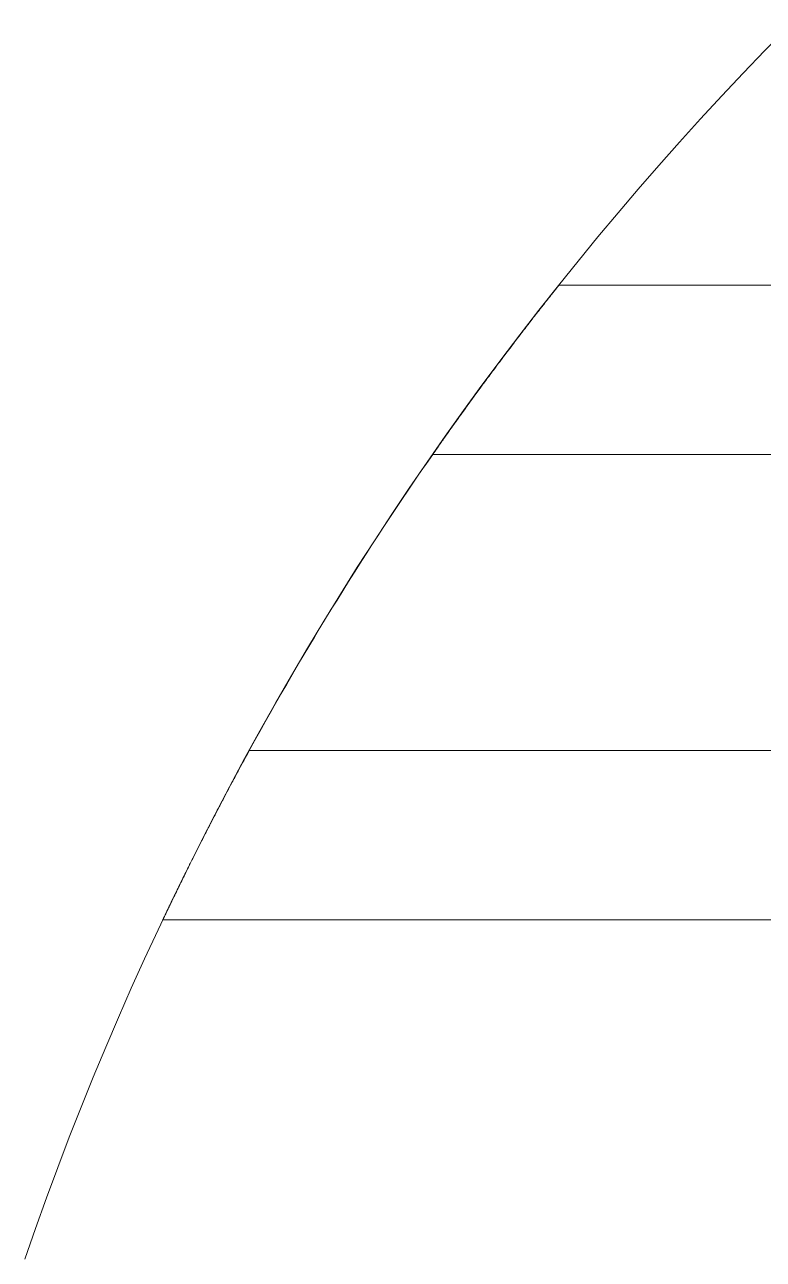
# Paper-space layout 'Presentación1' of a CAD drawing. Header units: millimetres. Extents: x 455 to 9071, y 15 to 4053.
# Drawn here: x 775.39 to 781.21, y 173.71 to 183.44 of the extents above; entities that cross this region are included whole.
import ezdxf

# ---------------------------------------------------------------- set-up
doc = ezdxf.new("R2010")
doc.units = ezdxf.units.MM
doc.layers.get('0').update_dxf_attribs({"color": 1})

psp = doc.layouts.new('Presentación1')

# ---------------------------------------------------------------- linework, layer by layer
at = {"linetype": 'Continuous', "lineweight": 15}
for p, q in [((779.5979, 181.3867, -2037.0694), (785.8068, 181.3867, -2037.0694)), ((778.6038, 180.0533, -2037.0694), (784.7563, 180.0533, -2037.0694)), ((777.1579, 177.72, -2037.0694), (783.3373, 177.72, -2037.0694)), ((776.4771, 176.3867, -2037.0694), (782.7228, 176.3867, -2037.0694))]:
    psp.add_line(p, q, dxfattribs=at)
for start, end in [(18.92464, 161.07536), (18.92464, 161.07536), (145.1501, 151.28066), (145.1501, 151.28066), (145.1501, 151.28066), (145.1501, 151.28066), (145.1501, 151.28066), (145.1501, 151.28066), (145.1501, 151.28066), (145.1501, 151.28066), (145.1501, 151.28066), (145.1501, 151.28066), (145.1501, 151.28066), (145.1501, 151.28066), (145.1501, 151.28066), (145.1501, 151.28066)]:
    psp.add_arc((799.6672, 165.3867, -2037.0694), 25.6667, start, end, dxfattribs=at)
for points, knots in [([(779.5979, 181.3867, -2037.0694), (779.5978, 181.3866, -2037.0694), (779.5977, 181.3865, -2037.0694), (779.5953, 181.3835, -2037.0694), (779.5873, 181.3734, -2037.0694), (779.5745, 181.3573, -2037.0694), (779.5571, 181.3354, -2037.0694), (779.5357, 181.3084, -2037.0694), (779.5106, 181.2766, -2037.0694), (779.4817, 181.2399, -2037.0694), (779.4481, 181.1971, -2037.0694), (779.41, 181.1482, -2037.0694), (779.3671, 181.0929, -2037.0694), (779.321, 181.0331, -2037.0694), (779.2691, 180.9654, -2037.0694), (779.2115, 180.8898, -2037.0694), (779.148, 180.8056, -2037.0694), (779.0819, 180.7173, -2037.0694), (779.0186, 180.6319, -2037.0694), (778.9592, 180.551, -2037.0694), (778.9041, 180.4756, -2037.0694), (778.8482, 180.3983, -2037.0694), (778.7915, 180.3193, -2037.0694), (778.7342, 180.2389, -2037.0694), (778.6715, 180.1503, -2037.0694), (778.6281, 180.0882, -2037.0694), (778.6038, 180.0533, -2037.0694)], [0, 0, 0, 0, 0.006837, 0.044663, 0.082491, 0.121433, 0.160377, 0.198131, 0.235888, 0.274501, 0.313117, 0.355982, 0.398851, 0.44258, 0.486313, 0.537952, 0.589595, 0.642278, 0.694963, 0.736293, 0.777651, 0.818983, 0.861272, 0.903588, 0.945878, 1, 1, 1, 1]), ([(778.6038, 180.0533, -2037.0694), (778.6218, 180.0792, -2037.0694), (778.6579, 180.1309, -2037.0694), (778.7124, 180.2082, -2037.0694), (778.7671, 180.2853, -2037.0694), (778.8246, 180.3655, -2037.0694), (778.8844, 180.4485, -2037.0694), (778.9464, 180.5336, -2037.0694), (779.0082, 180.6179, -2037.0694), (779.0697, 180.7009, -2037.0694), (779.1305, 180.7823, -2037.0694), (779.1845, 180.854, -2037.0694), (779.2317, 180.9163, -2037.0694), (779.2726, 180.97, -2037.0694), (779.3125, 181.0221, -2037.0694), (779.3511, 181.0722, -2037.0694), (779.3881, 181.12, -2037.0694), (779.4251, 181.1676, -2037.0694), (779.4614, 181.214, -2037.0694), (779.4923, 181.2534, -2037.0694), (779.5168, 181.2844, -2037.0694), (779.5358, 181.3085, -2037.0694), (779.5548, 181.3325, -2037.0694), (779.5724, 181.3547, -2037.0694), (779.5852, 181.3708, -2037.0694), (779.5929, 181.3804, -2037.0694), (779.5971, 181.3857, -2037.0694), (779.5976, 181.3863, -2037.0694), (779.5979, 181.3867, -2037.0694)], [0, 0, 0, 0, 0.0401309, 0.0802623, 0.1207625, 0.1612629, 0.2076408, 0.2540545, 0.3004297, 0.3482689, 0.3961517, 0.4439847, 0.4791618, 0.5143586, 0.5495327, 0.58563, 0.621756, 0.6578481, 0.7007392, 0.7436268, 0.7729887, 0.8023749, 0.8317346, 0.8730798, 0.9144235, 0.9429397, 0.9714842, 1, 1, 1, 1]), ([(779.5979, 181.3867, -2037.0694), (779.5978, 181.3866, -2037.0694), (779.5977, 181.3865, -2037.0694), (779.5953, 181.3835, -2037.0694), (779.5873, 181.3734, -2037.0694), (779.5745, 181.3573, -2037.0694), (779.5571, 181.3354, -2037.0694), (779.5357, 181.3084, -2037.0694), (779.5106, 181.2766, -2037.0694), (779.4817, 181.2399, -2037.0694), (779.4481, 181.1971, -2037.0694), (779.41, 181.1482, -2037.0694), (779.3671, 181.0929, -2037.0694), (779.321, 181.0331, -2037.0694), (779.2691, 180.9654, -2037.0694), (779.2115, 180.8898, -2037.0694), (779.148, 180.8056, -2037.0694), (779.0819, 180.7173, -2037.0694), (779.0186, 180.6319, -2037.0694), (778.9592, 180.551, -2037.0694), (778.9041, 180.4756, -2037.0694), (778.8482, 180.3983, -2037.0694), (778.7915, 180.3193, -2037.0694), (778.7342, 180.2389, -2037.0694), (778.6715, 180.1503, -2037.0694), (778.6281, 180.0882, -2037.0694), (778.6038, 180.0533, -2037.0694)], [0, 0, 0, 0, 0.006838, 0.044663, 0.082489, 0.121431, 0.160378, 0.198131, 0.235887, 0.274501, 0.313116, 0.355982, 0.398851, 0.442579, 0.486313, 0.537951, 0.589596, 0.642278, 0.694963, 0.736293, 0.777651, 0.818983, 0.861272, 0.903588, 0.945878, 1, 1, 1, 1]), ([(778.6038, 180.0533, -2037.0694), (778.6218, 180.0792, -2037.0694), (778.6579, 180.1309, -2037.0694), (778.7124, 180.2082, -2037.0694), (778.7671, 180.2853, -2037.0694), (778.8246, 180.3655, -2037.0694), (778.8844, 180.4485, -2037.0694), (778.9464, 180.5336, -2037.0694), (779.0082, 180.6179, -2037.0694), (779.0697, 180.7009, -2037.0694), (779.1305, 180.7823, -2037.0694), (779.1845, 180.854, -2037.0694), (779.2317, 180.9163, -2037.0694), (779.2726, 180.97, -2037.0694), (779.3125, 181.0221, -2037.0694), (779.3511, 181.0722, -2037.0694), (779.3881, 181.12, -2037.0694), (779.4251, 181.1676, -2037.0694), (779.4614, 181.214, -2037.0694), (779.4923, 181.2534, -2037.0694), (779.5168, 181.2844, -2037.0694), (779.5358, 181.3085, -2037.0694), (779.5548, 181.3325, -2037.0694), (779.5724, 181.3547, -2037.0694), (779.5852, 181.3708, -2037.0694), (779.5929, 181.3804, -2037.0694), (779.5971, 181.3857, -2037.0694), (779.5976, 181.3863, -2037.0694), (779.5979, 181.3867, -2037.0694)], [0, 0, 0, 0, 0.040131, 0.080262, 0.120762, 0.161263, 0.207641, 0.254055, 0.30043, 0.348269, 0.396152, 0.443985, 0.479162, 0.514359, 0.549533, 0.585631, 0.621756, 0.657848, 0.70074, 0.743627, 0.77299, 0.802376, 0.831735, 0.873081, 0.914423, 0.94294, 0.971484, 1, 1, 1, 1]), ([(779.5979, 181.3867, -2037.0694), (779.5978, 181.3866, -2037.0694), (779.5977, 181.3865, -2037.0694), (779.5953, 181.3835, -2037.0694), (779.5873, 181.3734, -2037.0694), (779.5745, 181.3573, -2037.0694), (779.5571, 181.3354, -2037.0694), (779.5357, 181.3084, -2037.0694), (779.5106, 181.2766, -2037.0694), (779.4817, 181.2399, -2037.0694), (779.4481, 181.1971, -2037.0694), (779.41, 181.1482, -2037.0694), (779.3671, 181.0929, -2037.0694), (779.321, 181.0331, -2037.0694), (779.2691, 180.9654, -2037.0694), (779.2115, 180.8898, -2037.0694), (779.148, 180.8056, -2037.0694), (779.0819, 180.7173, -2037.0694), (779.0186, 180.6319, -2037.0694), (778.9592, 180.551, -2037.0694), (778.9041, 180.4756, -2037.0694), (778.8482, 180.3983, -2037.0694), (778.7915, 180.3193, -2037.0694), (778.7342, 180.2389, -2037.0694), (778.6715, 180.1503, -2037.0694), (778.6281, 180.0882, -2037.0694), (778.6038, 180.0533, -2037.0694)], [0, 0, 0, 0, 0.006837, 0.044663, 0.082491, 0.121433, 0.160377, 0.198131, 0.235888, 0.274501, 0.313116, 0.355982, 0.398851, 0.44258, 0.486313, 0.537952, 0.589595, 0.642278, 0.694962, 0.736293, 0.777651, 0.818983, 0.861272, 0.903588, 0.945878, 1, 1, 1, 1]), ([(778.6038, 180.0533, -2037.0694), (778.6218, 180.0792, -2037.0694), (778.6579, 180.1309, -2037.0694), (778.7124, 180.2082, -2037.0694), (778.7671, 180.2853, -2037.0694), (778.8246, 180.3655, -2037.0694), (778.8844, 180.4485, -2037.0694), (778.9464, 180.5336, -2037.0694), (779.0082, 180.6179, -2037.0694), (779.0697, 180.7009, -2037.0694), (779.1305, 180.7823, -2037.0694), (779.1845, 180.854, -2037.0694), (779.2317, 180.9163, -2037.0694), (779.2726, 180.97, -2037.0694), (779.3125, 181.0221, -2037.0694), (779.3511, 181.0722, -2037.0694), (779.3881, 181.12, -2037.0694), (779.4251, 181.1676, -2037.0694), (779.4614, 181.214, -2037.0694), (779.4923, 181.2534, -2037.0694), (779.5168, 181.2844, -2037.0694), (779.5358, 181.3085, -2037.0694), (779.5548, 181.3325, -2037.0694), (779.5724, 181.3547, -2037.0694), (779.5852, 181.3708, -2037.0694), (779.5929, 181.3804, -2037.0694), (779.5971, 181.3857, -2037.0694), (779.5976, 181.3863, -2037.0694), (779.5979, 181.3867, -2037.0694)], [0, 0, 0, 0, 0.040131, 0.080262, 0.120762, 0.161263, 0.207641, 0.254055, 0.30043, 0.348269, 0.396152, 0.443985, 0.479162, 0.514359, 0.549533, 0.585631, 0.621756, 0.657848, 0.70074, 0.743627, 0.77299, 0.802376, 0.831735, 0.873081, 0.914423, 0.94294, 0.971484, 1, 1, 1, 1]), ([(778.6038, 180.0533, -2037.0694), (778.6218, 180.0792, -2037.0694), (778.6579, 180.1309, -2037.0694), (778.7124, 180.2082, -2037.0694), (778.7671, 180.2853, -2037.0694), (778.8246, 180.3655, -2037.0694), (778.8844, 180.4485, -2037.0694), (778.9464, 180.5336, -2037.0694), (779.0082, 180.6179, -2037.0694), (779.0697, 180.7009, -2037.0694), (779.1305, 180.7823, -2037.0694), (779.1845, 180.854, -2037.0694), (779.2317, 180.9163, -2037.0694), (779.2726, 180.97, -2037.0694), (779.3125, 181.0221, -2037.0694), (779.3511, 181.0722, -2037.0694), (779.3881, 181.12, -2037.0694), (779.4251, 181.1676, -2037.0694), (779.4614, 181.214, -2037.0694), (779.4923, 181.2534, -2037.0694), (779.5168, 181.2844, -2037.0694), (779.5358, 181.3085, -2037.0694), (779.5548, 181.3325, -2037.0694), (779.5724, 181.3547, -2037.0694), (779.5852, 181.3708, -2037.0694), (779.5929, 181.3804, -2037.0694), (779.5971, 181.3857, -2037.0694), (779.5976, 181.3863, -2037.0694), (779.5979, 181.3867, -2037.0694)], [0, 0, 0, 0, 0.040131, 0.080262, 0.120763, 0.161263, 0.207641, 0.254055, 0.30043, 0.348269, 0.396152, 0.443985, 0.479162, 0.514359, 0.549533, 0.585631, 0.621756, 0.657849, 0.70074, 0.743627, 0.77299, 0.802375, 0.831735, 0.873081, 0.914423, 0.94294, 0.971485, 1, 1, 1, 1]), ([(779.5979, 181.3867, -2037.0694), (779.5978, 181.3866, -2037.0694), (779.5977, 181.3865, -2037.0694), (779.5953, 181.3835, -2037.0694), (779.5873, 181.3734, -2037.0694), (779.5745, 181.3573, -2037.0694), (779.5571, 181.3354, -2037.0694), (779.5357, 181.3084, -2037.0694), (779.5106, 181.2766, -2037.0694), (779.4817, 181.2399, -2037.0694), (779.4481, 181.1971, -2037.0694), (779.41, 181.1482, -2037.0694), (779.3671, 181.0929, -2037.0694), (779.321, 181.0331, -2037.0694), (779.2691, 180.9654, -2037.0694), (779.2115, 180.8898, -2037.0694), (779.148, 180.8056, -2037.0694), (779.0819, 180.7173, -2037.0694), (779.0186, 180.6319, -2037.0694), (778.9592, 180.551, -2037.0694), (778.9041, 180.4756, -2037.0694), (778.8482, 180.3983, -2037.0694), (778.7915, 180.3193, -2037.0694), (778.7342, 180.2389, -2037.0694), (778.6715, 180.1503, -2037.0694), (778.6281, 180.0882, -2037.0694), (778.6038, 180.0533, -2037.0694)], [0, 0, 0, 0, 0.006838, 0.044664, 0.082491, 0.121433, 0.160378, 0.198132, 0.235888, 0.274502, 0.313117, 0.355982, 0.398851, 0.44258, 0.486313, 0.537952, 0.589595, 0.642278, 0.694962, 0.736293, 0.777651, 0.818983, 0.861272, 0.903588, 0.945878, 1, 1, 1, 1]), ([(779.5979, 181.3867, -2037.0694), (779.5978, 181.3866, -2037.0694), (779.5977, 181.3865, -2037.0694), (779.5953, 181.3835, -2037.0694), (779.5873, 181.3734, -2037.0694), (779.5745, 181.3573, -2037.0694), (779.5571, 181.3354, -2037.0694), (779.5357, 181.3084, -2037.0694), (779.5106, 181.2766, -2037.0694), (779.4817, 181.2399, -2037.0694), (779.4481, 181.1971, -2037.0694), (779.41, 181.1482, -2037.0694), (779.3671, 181.0929, -2037.0694), (779.321, 181.0331, -2037.0694), (779.2691, 180.9654, -2037.0694), (779.2115, 180.8898, -2037.0694), (779.148, 180.8056, -2037.0694), (779.0819, 180.7173, -2037.0694), (779.0186, 180.6319, -2037.0694), (778.9592, 180.551, -2037.0694), (778.9041, 180.4756, -2037.0694), (778.8482, 180.3983, -2037.0694), (778.7915, 180.3193, -2037.0694), (778.7342, 180.2389, -2037.0694), (778.6715, 180.1503, -2037.0694), (778.6281, 180.0882, -2037.0694), (778.6038, 180.0533, -2037.0694)], [0, 0, 0, 0, 0.006837, 0.044663, 0.082491, 0.121433, 0.160377, 0.198131, 0.235888, 0.274501, 0.313116, 0.355982, 0.398851, 0.44258, 0.486313, 0.537952, 0.589595, 0.642278, 0.694962, 0.736293, 0.777651, 0.818983, 0.861272, 0.903588, 0.945878, 1, 1, 1, 1]), ([(778.6038, 180.0533, -2037.0694), (778.6218, 180.0792, -2037.0694), (778.6579, 180.1309, -2037.0694), (778.7124, 180.2082, -2037.0694), (778.7671, 180.2853, -2037.0694), (778.8246, 180.3655, -2037.0694), (778.8844, 180.4485, -2037.0694), (778.9464, 180.5336, -2037.0694), (779.0082, 180.6179, -2037.0694), (779.0697, 180.7009, -2037.0694), (779.1305, 180.7823, -2037.0694), (779.1845, 180.854, -2037.0694), (779.2317, 180.9163, -2037.0694), (779.2726, 180.97, -2037.0694), (779.3125, 181.0221, -2037.0694), (779.3511, 181.0722, -2037.0694), (779.3881, 181.12, -2037.0694), (779.4251, 181.1676, -2037.0694), (779.4614, 181.214, -2037.0694), (779.4923, 181.2534, -2037.0694), (779.5168, 181.2844, -2037.0694), (779.5358, 181.3085, -2037.0694), (779.5548, 181.3325, -2037.0694), (779.5724, 181.3547, -2037.0694), (779.5852, 181.3708, -2037.0694), (779.5929, 181.3804, -2037.0694), (779.5971, 181.3857, -2037.0694), (779.5976, 181.3863, -2037.0694), (779.5979, 181.3867, -2037.0694)], [0, 0, 0, 0, 0.040131, 0.080262, 0.120762, 0.161263, 0.207641, 0.254055, 0.30043, 0.348269, 0.396152, 0.443985, 0.479162, 0.514359, 0.549533, 0.585631, 0.621756, 0.657848, 0.70074, 0.743627, 0.77299, 0.802376, 0.831735, 0.873081, 0.914423, 0.94294, 0.971484, 1, 1, 1, 1]), ([(778.6038, 180.0533, -2037.0694), (778.6218, 180.0792, -2037.0694), (778.6579, 180.1309, -2037.0694), (778.7124, 180.2082, -2037.0694), (778.7671, 180.2853, -2037.0694), (778.8246, 180.3655, -2037.0694), (778.8844, 180.4485, -2037.0694), (778.9464, 180.5336, -2037.0694), (779.0082, 180.6179, -2037.0694), (779.0697, 180.7009, -2037.0694), (779.1305, 180.7823, -2037.0694), (779.1845, 180.854, -2037.0694), (779.2317, 180.9163, -2037.0694), (779.2726, 180.97, -2037.0694), (779.3125, 181.0221, -2037.0694), (779.3511, 181.0722, -2037.0694), (779.3881, 181.12, -2037.0694), (779.4251, 181.1676, -2037.0694), (779.4614, 181.214, -2037.0694), (779.4923, 181.2534, -2037.0694), (779.5168, 181.2844, -2037.0694), (779.5358, 181.3085, -2037.0694), (779.5548, 181.3325, -2037.0694), (779.5724, 181.3547, -2037.0694), (779.5852, 181.3708, -2037.0694), (779.5929, 181.3804, -2037.0694), (779.5971, 181.3857, -2037.0694), (779.5976, 181.3863, -2037.0694), (779.5979, 181.3867, -2037.0694)], [0, 0, 0, 0, 0.0401309, 0.0802624, 0.1207628, 0.1612632, 0.2076412, 0.2540549, 0.3004302, 0.3482694, 0.3961523, 0.4439853, 0.4791624, 0.5143593, 0.5495326, 0.5856317, 0.6217568, 0.657849, 0.7007402, 0.7436267, 0.7729897, 0.8023772, 0.8317345, 0.873081, 0.9144234, 0.9429396, 0.9714856, 1, 1, 1, 1]), ([(779.5979, 181.3867, -2037.0694), (779.5978, 181.3866, -2037.0694), (779.5977, 181.3865, -2037.0694), (779.5953, 181.3835, -2037.0694), (779.5873, 181.3734, -2037.0694), (779.5745, 181.3573, -2037.0694), (779.5571, 181.3354, -2037.0694), (779.5357, 181.3084, -2037.0694), (779.5106, 181.2766, -2037.0694), (779.4817, 181.2399, -2037.0694), (779.4481, 181.1971, -2037.0694), (779.41, 181.1482, -2037.0694), (779.3671, 181.0929, -2037.0694), (779.321, 181.0331, -2037.0694), (779.2691, 180.9654, -2037.0694), (779.2115, 180.8898, -2037.0694), (779.148, 180.8056, -2037.0694), (779.0819, 180.7173, -2037.0694), (779.0186, 180.6319, -2037.0694), (778.9592, 180.551, -2037.0694), (778.9041, 180.4756, -2037.0694), (778.8482, 180.3983, -2037.0694), (778.7915, 180.3193, -2037.0694), (778.7342, 180.2389, -2037.0694), (778.6715, 180.1503, -2037.0694), (778.6281, 180.0882, -2037.0694), (778.6038, 180.0533, -2037.0694)], [0, 0, 0, 0, 0.006837, 0.044663, 0.082491, 0.121433, 0.160377, 0.198131, 0.235888, 0.274501, 0.313116, 0.355982, 0.398851, 0.44258, 0.486313, 0.537952, 0.589595, 0.642278, 0.694962, 0.736293, 0.777651, 0.818983, 0.861272, 0.903588, 0.945878, 1, 1, 1, 1]), ([(779.5979, 181.3867, -2037.0694), (779.5978, 181.3866, -2037.0694), (779.5977, 181.3865, -2037.0694), (779.5953, 181.3835, -2037.0694), (779.5873, 181.3734, -2037.0694), (779.5745, 181.3573, -2037.0694), (779.5571, 181.3354, -2037.0694), (779.5357, 181.3084, -2037.0694), (779.5106, 181.2766, -2037.0694), (779.4817, 181.2399, -2037.0694), (779.4481, 181.1971, -2037.0694), (779.41, 181.1482, -2037.0694), (779.3671, 181.0929, -2037.0694), (779.321, 181.0331, -2037.0694), (779.2691, 180.9654, -2037.0694), (779.2115, 180.8898, -2037.0694), (779.148, 180.8056, -2037.0694), (779.0819, 180.7173, -2037.0694), (779.0186, 180.6319, -2037.0694), (778.9592, 180.551, -2037.0694), (778.9041, 180.4756, -2037.0694), (778.8482, 180.3983, -2037.0694), (778.7915, 180.3193, -2037.0694), (778.7342, 180.2389, -2037.0694), (778.6715, 180.1503, -2037.0694), (778.6281, 180.0882, -2037.0694), (778.6038, 180.0533, -2037.0694)], [0, 0, 0, 0, 0.0068374, 0.0446636, 0.0824907, 0.1214327, 0.1603772, 0.1981314, 0.2358882, 0.2745014, 0.3131169, 0.3559823, 0.3988512, 0.4425805, 0.4863131, 0.537952, 0.5895955, 0.6422779, 0.6949625, 0.7362931, 0.7776509, 0.8189834, 0.8612725, 0.9035884, 0.9458777, 1, 1, 1, 1]), ([(778.6038, 180.0533, -2037.0694), (778.6218, 180.0792, -2037.0694), (778.6579, 180.1309, -2037.0694), (778.7124, 180.2082, -2037.0694), (778.7671, 180.2853, -2037.0694), (778.8246, 180.3655, -2037.0694), (778.8844, 180.4485, -2037.0694), (778.9464, 180.5336, -2037.0694), (779.0082, 180.6179, -2037.0694), (779.0697, 180.7009, -2037.0694), (779.1305, 180.7823, -2037.0694), (779.1845, 180.854, -2037.0694), (779.2317, 180.9163, -2037.0694), (779.2726, 180.97, -2037.0694), (779.3125, 181.0221, -2037.0694), (779.3511, 181.0722, -2037.0694), (779.3881, 181.12, -2037.0694), (779.4251, 181.1676, -2037.0694), (779.4614, 181.214, -2037.0694), (779.4923, 181.2534, -2037.0694), (779.5168, 181.2844, -2037.0694), (779.5358, 181.3085, -2037.0694), (779.5548, 181.3325, -2037.0694), (779.5724, 181.3547, -2037.0694), (779.5852, 181.3708, -2037.0694), (779.5929, 181.3804, -2037.0694), (779.5971, 181.3857, -2037.0694), (779.5976, 181.3863, -2037.0694), (779.5979, 181.3867, -2037.0694)], [0, 0, 0, 0, 0.040131, 0.080262, 0.120763, 0.161263, 0.207641, 0.254055, 0.30043, 0.348269, 0.396152, 0.443985, 0.479162, 0.514359, 0.549533, 0.585631, 0.621756, 0.657848, 0.70074, 0.743627, 0.77299, 0.802376, 0.831735, 0.873081, 0.914423, 0.94294, 0.971485, 1, 1, 1, 1]), ([(777.1579, 177.72, -2037.0694), (777.1432, 177.6931, -2037.0694), (777.1138, 177.6393, -2037.0694), (777.0702, 177.5586, -2037.0694), (777.0267, 177.4775, -2037.0694), (776.9835, 177.3962, -2037.0694), (776.9407, 177.3151, -2037.0694), (776.8993, 177.2358, -2037.0694), (776.8593, 177.1586, -2037.0694), (776.8208, 177.0839, -2037.0694), (776.7833, 177.0102, -2037.0694), (776.7468, 176.9382, -2037.0694), (776.7117, 176.8682, -2037.0694), (776.6797, 176.804, -2037.0694), (776.6508, 176.7457, -2037.0694), (776.6249, 176.6929, -2037.0694), (776.6004, 176.6429, -2037.0694), (776.5776, 176.596, -2037.0694), (776.5567, 176.5528, -2037.0694), (776.5389, 176.5158, -2037.0694), (776.5239, 176.4848, -2037.0694), (776.5116, 176.4589, -2037.0694), (776.5009, 176.4366, -2037.0694), (776.4921, 176.418, -2037.0694), (776.4851, 176.4035, -2037.0694), (776.4804, 176.3936, -2037.0694), (776.4777, 176.3877, -2037.0694), (776.4773, 176.387, -2037.0694), (776.4771, 176.3867, -2037.0694)], [0, 0, 0, 0, 0.0412789, 0.0825872, 0.1238644, 0.1663029, 0.2087751, 0.2512109, 0.2925218, 0.3338667, 0.375175, 0.4179218, 0.4607122, 0.5034547, 0.5411027, 0.5787836, 0.6164276, 0.6554687, 0.694551, 0.7335879, 0.7669507, 0.8003428, 0.8337043, 0.868214, 0.9027585, 0.9372678, 0.9685812, 1, 1, 1, 1]), ([(776.4771, 176.3867, -2037.0694), (776.4773, 176.387, -2037.0694), (776.4776, 176.3877, -2037.0694), (776.4803, 176.3932, -2037.0694), (776.4845, 176.4021, -2037.0694), (776.4913, 176.4165, -2037.0694), (776.5017, 176.4383, -2037.0694), (776.5168, 176.4698, -2037.0694), (776.5354, 176.5086, -2037.0694), (776.5575, 176.5545, -2037.0694), (776.5828, 176.6068, -2037.0694), (776.6115, 176.6656, -2037.0694), (776.6433, 176.7305, -2037.0694), (776.6788, 176.8022, -2037.0694), (776.7176, 176.8799, -2037.0694), (776.7599, 176.9641, -2037.0694), (776.805, 177.0529, -2037.0694), (776.8481, 177.1369, -2037.0694), (776.8881, 177.2142, -2037.0694), (776.9243, 177.2838, -2037.0694), (776.9616, 177.3549, -2037.0694), (777, 177.4274, -2037.0694), (777.0393, 177.501, -2037.0694), (777.0788, 177.5745, -2037.0694), (777.1183, 177.6475, -2037.0694), (777.1447, 177.6958, -2037.0694), (777.1579, 177.72, -2037.0694)], [0, 0, 0, 0, 0.030901, 0.061802, 0.093112, 0.124422, 0.169512, 0.214603, 0.26092, 0.307239, 0.353927, 0.400616, 0.448471, 0.496329, 0.546744, 0.597161, 0.648779, 0.7004, 0.737522, 0.77467, 0.811793, 0.849806, 0.887844, 0.925859, 0.962886, 1, 1, 1, 1]), ([(776.4771, 176.3867, -2037.0694), (776.4773, 176.387, -2037.0694), (776.4776, 176.3877, -2037.0694), (776.4803, 176.3932, -2037.0694), (776.4845, 176.4021, -2037.0694), (776.4913, 176.4165, -2037.0694), (776.5017, 176.4383, -2037.0694), (776.5168, 176.4698, -2037.0694), (776.5354, 176.5086, -2037.0694), (776.5575, 176.5545, -2037.0694), (776.5828, 176.6068, -2037.0694), (776.6115, 176.6656, -2037.0694), (776.6433, 176.7305, -2037.0694), (776.6788, 176.8022, -2037.0694), (776.7176, 176.8799, -2037.0694), (776.7599, 176.9641, -2037.0694), (776.805, 177.0529, -2037.0694), (776.8481, 177.1369, -2037.0694), (776.8881, 177.2142, -2037.0694), (776.9243, 177.2838, -2037.0694), (776.9616, 177.3549, -2037.0694), (777, 177.4274, -2037.0694), (777.0393, 177.501, -2037.0694), (777.0788, 177.5745, -2037.0694), (777.1183, 177.6475, -2037.0694), (777.1447, 177.6958, -2037.0694), (777.1579, 177.72, -2037.0694)], [0, 0, 0, 0, 0.030901, 0.0618, 0.093111, 0.124421, 0.169512, 0.214603, 0.26092, 0.307238, 0.353926, 0.400616, 0.448471, 0.49633, 0.546743, 0.597161, 0.648779, 0.7004, 0.737522, 0.774669, 0.811793, 0.849806, 0.887844, 0.925859, 0.962886, 1, 1, 1, 1]), ([(777.1579, 177.72, -2037.0694), (777.1432, 177.6931, -2037.0694), (777.1138, 177.6393, -2037.0694), (777.0702, 177.5586, -2037.0694), (777.0267, 177.4775, -2037.0694), (776.9835, 177.3962, -2037.0694), (776.9407, 177.3151, -2037.0694), (776.8993, 177.2358, -2037.0694), (776.8593, 177.1586, -2037.0694), (776.8208, 177.0839, -2037.0694), (776.7833, 177.0102, -2037.0694), (776.7468, 176.9382, -2037.0694), (776.7117, 176.8682, -2037.0694), (776.6797, 176.804, -2037.0694), (776.6508, 176.7457, -2037.0694), (776.6249, 176.6929, -2037.0694), (776.6004, 176.6429, -2037.0694), (776.5776, 176.596, -2037.0694), (776.5567, 176.5528, -2037.0694), (776.5389, 176.5158, -2037.0694), (776.5239, 176.4848, -2037.0694), (776.5116, 176.4589, -2037.0694), (776.5009, 176.4366, -2037.0694), (776.4921, 176.418, -2037.0694), (776.4851, 176.4035, -2037.0694), (776.4804, 176.3936, -2037.0694), (776.4777, 176.3877, -2037.0694), (776.4773, 176.387, -2037.0694), (776.4771, 176.3867, -2037.0694)], [0, 0, 0, 0, 0.041279, 0.082587, 0.123864, 0.166303, 0.208775, 0.251211, 0.292522, 0.333867, 0.375175, 0.417922, 0.460712, 0.503455, 0.541103, 0.578783, 0.616427, 0.655467, 0.69455, 0.733587, 0.766951, 0.800342, 0.833706, 0.868214, 0.90276, 0.937267, 0.968582, 1, 1, 1, 1]), ([(777.1579, 177.72, -2037.0694), (777.1432, 177.6931, -2037.0694), (777.1138, 177.6393, -2037.0694), (777.0702, 177.5586, -2037.0694), (777.0267, 177.4775, -2037.0694), (776.9835, 177.3962, -2037.0694), (776.9407, 177.3151, -2037.0694), (776.8993, 177.2358, -2037.0694), (776.8593, 177.1586, -2037.0694), (776.8208, 177.0839, -2037.0694), (776.7833, 177.0102, -2037.0694), (776.7468, 176.9382, -2037.0694), (776.7117, 176.8682, -2037.0694), (776.6797, 176.804, -2037.0694), (776.6508, 176.7457, -2037.0694), (776.6249, 176.6929, -2037.0694), (776.6004, 176.6429, -2037.0694), (776.5776, 176.596, -2037.0694), (776.5567, 176.5528, -2037.0694), (776.5389, 176.5158, -2037.0694), (776.5239, 176.4848, -2037.0694), (776.5116, 176.4589, -2037.0694), (776.5009, 176.4366, -2037.0694), (776.4921, 176.418, -2037.0694), (776.4851, 176.4035, -2037.0694), (776.4804, 176.3936, -2037.0694), (776.4777, 176.3877, -2037.0694), (776.4773, 176.387, -2037.0694), (776.4771, 176.3867, -2037.0694)], [0, 0, 0, 0, 0.041279, 0.082587, 0.123864, 0.166303, 0.208775, 0.251211, 0.292522, 0.333867, 0.375175, 0.417922, 0.460713, 0.503455, 0.541103, 0.578784, 0.616428, 0.655469, 0.694552, 0.733588, 0.766951, 0.800343, 0.833704, 0.868214, 0.902758, 0.937268, 0.968582, 1, 1, 1, 1]), ([(776.4771, 176.3867, -2037.0694), (776.4773, 176.387, -2037.0694), (776.4776, 176.3877, -2037.0694), (776.4803, 176.3932, -2037.0694), (776.4845, 176.4021, -2037.0694), (776.4913, 176.4165, -2037.0694), (776.5017, 176.4383, -2037.0694), (776.5168, 176.4698, -2037.0694), (776.5354, 176.5086, -2037.0694), (776.5575, 176.5545, -2037.0694), (776.5828, 176.6068, -2037.0694), (776.6115, 176.6656, -2037.0694), (776.6433, 176.7305, -2037.0694), (776.6788, 176.8022, -2037.0694), (776.7176, 176.8799, -2037.0694), (776.7599, 176.9641, -2037.0694), (776.805, 177.0529, -2037.0694), (776.8481, 177.1369, -2037.0694), (776.8881, 177.2142, -2037.0694), (776.9243, 177.2838, -2037.0694), (776.9616, 177.3549, -2037.0694), (777, 177.4274, -2037.0694), (777.0393, 177.501, -2037.0694), (777.0788, 177.5745, -2037.0694), (777.1183, 177.6475, -2037.0694), (777.1447, 177.6958, -2037.0694), (777.1579, 177.72, -2037.0694)], [0, 0, 0, 0, 0.030901, 0.0618, 0.093111, 0.124421, 0.169512, 0.214603, 0.26092, 0.307238, 0.353926, 0.400616, 0.448471, 0.49633, 0.546743, 0.597161, 0.648779, 0.7004, 0.737522, 0.774669, 0.811793, 0.849806, 0.887844, 0.925859, 0.962886, 1, 1, 1, 1]), ([(777.1579, 177.72, -2037.0694), (777.1432, 177.6931, -2037.0694), (777.1138, 177.6393, -2037.0694), (777.0702, 177.5586, -2037.0694), (777.0267, 177.4775, -2037.0694), (776.9835, 177.3962, -2037.0694), (776.9407, 177.3151, -2037.0694), (776.8993, 177.2358, -2037.0694), (776.8593, 177.1586, -2037.0694), (776.8208, 177.0839, -2037.0694), (776.7833, 177.0102, -2037.0694), (776.7468, 176.9382, -2037.0694), (776.7117, 176.8682, -2037.0694), (776.6797, 176.804, -2037.0694), (776.6508, 176.7457, -2037.0694), (776.6249, 176.6929, -2037.0694), (776.6004, 176.6429, -2037.0694), (776.5776, 176.596, -2037.0694), (776.5567, 176.5528, -2037.0694), (776.5389, 176.5158, -2037.0694), (776.5239, 176.4848, -2037.0694), (776.5116, 176.4589, -2037.0694), (776.5009, 176.4366, -2037.0694), (776.4921, 176.418, -2037.0694), (776.4851, 176.4035, -2037.0694), (776.4804, 176.3936, -2037.0694), (776.4777, 176.3877, -2037.0694), (776.4773, 176.387, -2037.0694), (776.4771, 176.3867, -2037.0694)], [0, 0, 0, 0, 0.041279, 0.082587, 0.123864, 0.166303, 0.208775, 0.251211, 0.292522, 0.333867, 0.375175, 0.417922, 0.460712, 0.503455, 0.541102, 0.578783, 0.616428, 0.655468, 0.69455, 0.733588, 0.766951, 0.800342, 0.833704, 0.868214, 0.902758, 0.937267, 0.968581, 1, 1, 1, 1]), ([(777.1579, 177.72, -2037.0694), (777.1432, 177.6931, -2037.0694), (777.1138, 177.6393, -2037.0694), (777.0702, 177.5586, -2037.0694), (777.0267, 177.4775, -2037.0694), (776.9835, 177.3962, -2037.0694), (776.9407, 177.3151, -2037.0694), (776.8993, 177.2358, -2037.0694), (776.8593, 177.1586, -2037.0694), (776.8208, 177.0839, -2037.0694), (776.7833, 177.0102, -2037.0694), (776.7468, 176.9382, -2037.0694), (776.7117, 176.8682, -2037.0694), (776.6797, 176.804, -2037.0694), (776.6508, 176.7457, -2037.0694), (776.6249, 176.6929, -2037.0694), (776.6004, 176.6429, -2037.0694), (776.5776, 176.596, -2037.0694), (776.5567, 176.5528, -2037.0694), (776.5389, 176.5158, -2037.0694), (776.5239, 176.4848, -2037.0694), (776.5116, 176.4589, -2037.0694), (776.5009, 176.4366, -2037.0694), (776.4921, 176.418, -2037.0694), (776.4851, 176.4035, -2037.0694), (776.4804, 176.3936, -2037.0694), (776.4777, 176.3877, -2037.0694), (776.4773, 176.387, -2037.0694), (776.4771, 176.3867, -2037.0694)], [0, 0, 0, 0, 0.041279, 0.082587, 0.123864, 0.166303, 0.208775, 0.251211, 0.292522, 0.333867, 0.375175, 0.417922, 0.460713, 0.503455, 0.541103, 0.578784, 0.616428, 0.655469, 0.694552, 0.733588, 0.766951, 0.800343, 0.833704, 0.868214, 0.902758, 0.937268, 0.968582, 1, 1, 1, 1]), ([(776.4771, 176.3867, -2037.0694), (776.4773, 176.387, -2037.0694), (776.4776, 176.3877, -2037.0694), (776.4803, 176.3932, -2037.0694), (776.4845, 176.4021, -2037.0694), (776.4913, 176.4165, -2037.0694), (776.5017, 176.4383, -2037.0694), (776.5168, 176.4698, -2037.0694), (776.5354, 176.5086, -2037.0694), (776.5575, 176.5545, -2037.0694), (776.5828, 176.6068, -2037.0694), (776.6115, 176.6656, -2037.0694), (776.6433, 176.7305, -2037.0694), (776.6788, 176.8022, -2037.0694), (776.7176, 176.8799, -2037.0694), (776.7599, 176.9641, -2037.0694), (776.805, 177.0529, -2037.0694), (776.8481, 177.1369, -2037.0694), (776.8881, 177.2142, -2037.0694), (776.9243, 177.2838, -2037.0694), (776.9616, 177.3549, -2037.0694), (777, 177.4274, -2037.0694), (777.0393, 177.501, -2037.0694), (777.0788, 177.5745, -2037.0694), (777.1183, 177.6475, -2037.0694), (777.1447, 177.6958, -2037.0694), (777.1579, 177.72, -2037.0694)], [0, 0, 0, 0, 0.030901, 0.0618, 0.093111, 0.124421, 0.169512, 0.214603, 0.26092, 0.307238, 0.353926, 0.400616, 0.448471, 0.49633, 0.546743, 0.597161, 0.648779, 0.7004, 0.737522, 0.774669, 0.811793, 0.849806, 0.887844, 0.925859, 0.962886, 1, 1, 1, 1]), ([(777.1579, 177.72, -2037.0694), (777.1432, 177.6931, -2037.0694), (777.1138, 177.6393, -2037.0694), (777.0702, 177.5586, -2037.0694), (777.0267, 177.4775, -2037.0694), (776.9835, 177.3962, -2037.0694), (776.9407, 177.3151, -2037.0694), (776.8993, 177.2358, -2037.0694), (776.8593, 177.1586, -2037.0694), (776.8208, 177.0839, -2037.0694), (776.7833, 177.0102, -2037.0694), (776.7468, 176.9382, -2037.0694), (776.7117, 176.8682, -2037.0694), (776.6797, 176.804, -2037.0694), (776.6508, 176.7457, -2037.0694), (776.6249, 176.6929, -2037.0694), (776.6004, 176.6429, -2037.0694), (776.5776, 176.596, -2037.0694), (776.5567, 176.5528, -2037.0694), (776.5389, 176.5158, -2037.0694), (776.5239, 176.4848, -2037.0694), (776.5116, 176.4589, -2037.0694), (776.5009, 176.4366, -2037.0694), (776.4921, 176.418, -2037.0694), (776.4851, 176.4035, -2037.0694), (776.4804, 176.3936, -2037.0694), (776.4777, 176.3877, -2037.0694), (776.4773, 176.387, -2037.0694), (776.4771, 176.3867, -2037.0694)], [0, 0, 0, 0, 0.041279, 0.082587, 0.123864, 0.166303, 0.208775, 0.251211, 0.292522, 0.333867, 0.375175, 0.417922, 0.460713, 0.503455, 0.541103, 0.578784, 0.616428, 0.655469, 0.694552, 0.733588, 0.766951, 0.800343, 0.833704, 0.868214, 0.902758, 0.937268, 0.968582, 1, 1, 1, 1]), ([(776.4771, 176.3867, -2037.0694), (776.4773, 176.387, -2037.0694), (776.4776, 176.3877, -2037.0694), (776.4803, 176.3932, -2037.0694), (776.4845, 176.4021, -2037.0694), (776.4913, 176.4165, -2037.0694), (776.5017, 176.4383, -2037.0694), (776.5168, 176.4698, -2037.0694), (776.5354, 176.5086, -2037.0694), (776.5575, 176.5545, -2037.0694), (776.5828, 176.6068, -2037.0694), (776.6115, 176.6656, -2037.0694), (776.6433, 176.7305, -2037.0694), (776.6788, 176.8022, -2037.0694), (776.7176, 176.8799, -2037.0694), (776.7599, 176.9641, -2037.0694), (776.805, 177.0529, -2037.0694), (776.8481, 177.1369, -2037.0694), (776.8881, 177.2142, -2037.0694), (776.9243, 177.2838, -2037.0694), (776.9616, 177.3549, -2037.0694), (777, 177.4274, -2037.0694), (777.0393, 177.501, -2037.0694), (777.0788, 177.5745, -2037.0694), (777.1183, 177.6475, -2037.0694), (777.1447, 177.6958, -2037.0694), (777.1579, 177.72, -2037.0694)], [0, 0, 0, 0, 0.030899, 0.061799, 0.093111, 0.124421, 0.169511, 0.214602, 0.260919, 0.307238, 0.353924, 0.400616, 0.44847, 0.496329, 0.546743, 0.597161, 0.648778, 0.7004, 0.737521, 0.774669, 0.811793, 0.849806, 0.887844, 0.925859, 0.962886, 1, 1, 1, 1]), ([(777.1579, 177.72, -2037.0694), (777.1432, 177.6931, -2037.0694), (777.1138, 177.6393, -2037.0694), (777.0702, 177.5586, -2037.0694), (777.0267, 177.4775, -2037.0694), (776.9835, 177.3962, -2037.0694), (776.9407, 177.3151, -2037.0694), (776.8993, 177.2358, -2037.0694), (776.8593, 177.1586, -2037.0694), (776.8208, 177.0839, -2037.0694), (776.7833, 177.0102, -2037.0694), (776.7468, 176.9382, -2037.0694), (776.7117, 176.8682, -2037.0694), (776.6797, 176.804, -2037.0694), (776.6508, 176.7457, -2037.0694), (776.6249, 176.6929, -2037.0694), (776.6004, 176.6429, -2037.0694), (776.5776, 176.596, -2037.0694), (776.5567, 176.5528, -2037.0694), (776.5389, 176.5158, -2037.0694), (776.5239, 176.4848, -2037.0694), (776.5116, 176.4589, -2037.0694), (776.5009, 176.4366, -2037.0694), (776.4921, 176.418, -2037.0694), (776.4851, 176.4035, -2037.0694), (776.4804, 176.3936, -2037.0694), (776.4777, 176.3877, -2037.0694), (776.4773, 176.387, -2037.0694), (776.4771, 176.3867, -2037.0694)], [0, 0, 0, 0, 0.041279, 0.082587, 0.123864, 0.166303, 0.208775, 0.251211, 0.292522, 0.333867, 0.375175, 0.417922, 0.460712, 0.503455, 0.541102, 0.578783, 0.616428, 0.655468, 0.694551, 0.733588, 0.766951, 0.800342, 0.833704, 0.868214, 0.902758, 0.937267, 0.968581, 1, 1, 1, 1]), ([(776.4771, 176.3867, -2037.0694), (776.4773, 176.387, -2037.0694), (776.4776, 176.3877, -2037.0694), (776.4803, 176.3932, -2037.0694), (776.4845, 176.4021, -2037.0694), (776.4913, 176.4165, -2037.0694), (776.5017, 176.4383, -2037.0694), (776.5168, 176.4698, -2037.0694), (776.5354, 176.5086, -2037.0694), (776.5575, 176.5545, -2037.0694), (776.5828, 176.6068, -2037.0694), (776.6115, 176.6656, -2037.0694), (776.6433, 176.7305, -2037.0694), (776.6788, 176.8022, -2037.0694), (776.7176, 176.8799, -2037.0694), (776.7599, 176.9641, -2037.0694), (776.805, 177.0529, -2037.0694), (776.8481, 177.1369, -2037.0694), (776.8881, 177.2142, -2037.0694), (776.9243, 177.2838, -2037.0694), (776.9616, 177.3549, -2037.0694), (777, 177.4274, -2037.0694), (777.0393, 177.501, -2037.0694), (777.0788, 177.5745, -2037.0694), (777.1183, 177.6475, -2037.0694), (777.1447, 177.6958, -2037.0694), (777.1579, 177.72, -2037.0694)], [0, 0, 0, 0, 0.0309, 0.061801, 0.093111, 0.124422, 0.169511, 0.214602, 0.260919, 0.307238, 0.353926, 0.400616, 0.448471, 0.496329, 0.546744, 0.597161, 0.648779, 0.7004, 0.737522, 0.774669, 0.811793, 0.849806, 0.887844, 0.925859, 0.962886, 1, 1, 1, 1]), ([(776.4771, 176.3867, -2037.0694), (776.4773, 176.387, -2037.0694), (776.4776, 176.3877, -2037.0694), (776.4803, 176.3932, -2037.0694), (776.4845, 176.4021, -2037.0694), (776.4913, 176.4165, -2037.0694), (776.5017, 176.4383, -2037.0694), (776.5168, 176.4698, -2037.0694), (776.5354, 176.5086, -2037.0694), (776.5575, 176.5545, -2037.0694), (776.5828, 176.6068, -2037.0694), (776.6115, 176.6656, -2037.0694), (776.6433, 176.7305, -2037.0694), (776.6788, 176.8022, -2037.0694), (776.7176, 176.8799, -2037.0694), (776.7599, 176.9641, -2037.0694), (776.805, 177.0529, -2037.0694), (776.8481, 177.1369, -2037.0694), (776.8881, 177.2142, -2037.0694), (776.9243, 177.2838, -2037.0694), (776.9616, 177.3549, -2037.0694), (777, 177.4274, -2037.0694), (777.0393, 177.501, -2037.0694), (777.0788, 177.5745, -2037.0694), (777.1183, 177.6475, -2037.0694), (777.1447, 177.6958, -2037.0694), (777.1579, 177.72, -2037.0694)], [0, 0, 0, 0, 0.030901, 0.0618, 0.093111, 0.124422, 0.169511, 0.214602, 0.260919, 0.307238, 0.353925, 0.400616, 0.448471, 0.49633, 0.546744, 0.597161, 0.648779, 0.7004, 0.737522, 0.77467, 0.811793, 0.849806, 0.887844, 0.925859, 0.962886, 1, 1, 1, 1])]:
    psp.add_open_spline(points, degree=3, knots=knots, dxfattribs=at)

doc.saveas('drawing.dxf')
